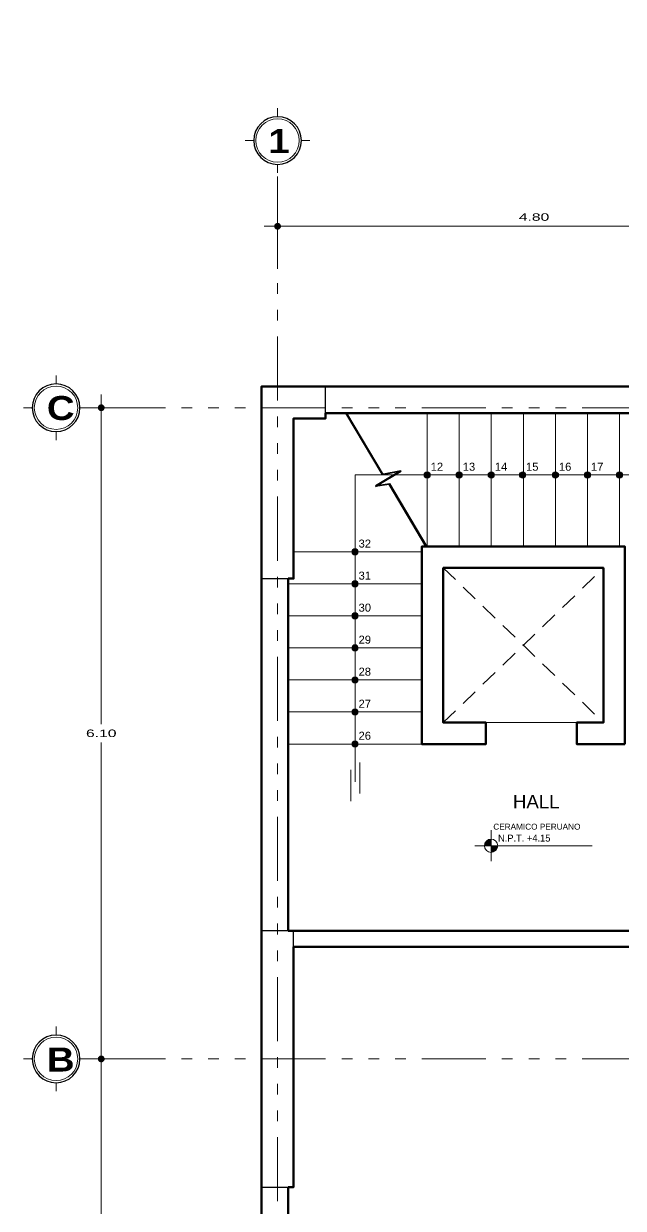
# Model space of a CAD drawing. Header units: millimetres. Extents: x 2325 to 2353, y 1262 to 1382.
# Drawn here: x 2324.55 to 2330.16, y 1331.87 to 1342.97 of the extents above; entities that cross this region are included whole.
import ezdxf

# ---------------------------------------------------------------- set-up
doc = ezdxf.new("R2010")
doc.units = ezdxf.units.MM
for name, pattern in [('ACAD_ISO14W100', [24, 12, -3, 0, -3, 0, -3, 0, -3]), ('CONTINUA', [0]), ('LÍNEAS_OCULTAS2', [4.7625, 3.175, -1.5875])]:
    doc.linetypes.add(name, pattern=pattern)
doc.layers.get('Defpoints').update_dxf_attribs({"lineweight": 0})
for name, color, linetype, lineweight in [('columnas', 152, 'Continuous', 30), ('cotas', 7, 'Continuous', 0), ('escalera', 142, 'Continuous', 9), ('LEJANO-EJES', 191, 'Continuous', 0), ('lineas entrecortadas', 7, 'LÍNEAS_OCULTAS2', 0), ('muro alto', 42, 'Continuous', 53), ('PLUMA  01', 255, 'Continuous', 9), ('pluma 01', 7, 'Continuous', 9), ('TEXTOS', 7, 'Continuous', 0)]:
    doc.layers.add(name, color=color, linetype=linetype, lineweight=lineweight)
doc.layers.add('texto', color=4, linetype='Continuous')
doc.styles.add('Roberto', font='swissel.ttf', dxfattribs={"width": 1.5})
doc.styles.get("Standard").update_dxf_attribs({"font": 'arial.ttf'})
doc.styles.add('style1', font='romans.shx', dxfattribs={"height": 0.05})
doc.styles.add('style2', font='arial.ttf')
doc.dimstyles.new('ejes cortos', dxfattribs={"dimscale": 0, "dimtxt": 0.07, "dimasz": 0.05, "dimexe": 0.12, "dimexo": 0.1, "dimgap": 0.05, "dimtad": 1, "dimtih": 1, "dimtoh": 1, "dimzin": 4, "dimdsep": 46, "dimtxsty": 'Roberto', "dimblk": 'ARROW', "dimcen": 0.05, "dimclrd": 7, "dimclre": 7, "dimclrt": 7, "dimaunit": 1, "dimadec": 3, "dimazin": 1, "dimtfac": 1, "dimtix": 1, "dimtofl": 0, "dimtmove": 0, "dimatfit": 3, "dimldrblk": 'ARROW', "dimfxl": 0.4, "dimfxlon": 1, "dimtolj": 1, "dimtzin": 4, "dimlwd": 5, "dimlwe": 0, "dimarcsym": 0})

# ---------------------------------------------------------------- blocks, each defined once
blk = doc.blocks.new('circulo de Letra del Eje')
at = {"layer": 'LEJANO-EJES', "lineweight": 5}
for p, q in [((0, 0.279), (0, 0.379)), ((0.279, 0), (0.379, 0)), ((-0.279, 0), (-0.379, 0)), ((0, -0.279), (0, -0.379))]:
    blk.add_line(p, q, dxfattribs=at)
at = {"layer": 'LEJANO-EJES', "lineweight": 30}
blk.add_circle((0, 0), 0.279, dxfattribs=at)
at = {"layer": 'LEJANO-EJES', "lineweight": 5}
blk.add_circle((0, 0), 0.254, dxfattribs=at)
blk = doc.blocks.new('ARROW')
at = {"layer": 'cotas', "ltscale": 0.5}
blk.add_line((2.5, 0), (-2.5, 0), dxfattribs=at)
at = {"layer": 'cotas', "const_width": 0.635}
blk.add_lwpolyline([(-0.32, 0, 1), (0.32, 0, 1)], format="xyb", close=True, dxfattribs=at)
blk = doc.blocks.new('*D55')
at = {"layer": 'cotas', "color": 7, "linetype": 'CONTINUA', "lineweight": 0, "transparency": 16777216}
for p, q in [((2326.924, 1340.669), (2326.924, 1341.189)), ((2331.724, 1340.669), (2331.724, 1341.189))]:
    blk.add_line(p, q, dxfattribs=at)
at = {"layer": 'cotas', "color": 7, "linetype": 'CONTINUA', "lineweight": 5, "transparency": 16777216}
blk.add_line((2326.974, 1341.069), (2331.674, 1341.069), dxfattribs=at)
at = {"layer": 'Defpoints', "color": 0, "transparency": 16777216}
for p in [(2331.724, 1341.069), (2326.924, 1339.569), (2331.724, 1339.569)]:
    blk.add_point(p, dxfattribs=at)
at = {"layer": 'cotas', "color": 7, "lineweight": 5, "transparency": 16777216, "xscale": 0.05, "yscale": 0.05, "zscale": 0.05, "rotation": 180}
blk.add_blockref('ARROW', (2326.924, 1341.069), dxfattribs=at)
at = {"layer": 'cotas', "color": 7, "lineweight": 5, "transparency": 16777216, "xscale": 0.05, "yscale": 0.05, "zscale": 0.05}
blk.add_blockref('ARROW', (2331.724, 1341.069), dxfattribs=at)
at = {"layer": 'cotas', "color": 7, "transparency": 16777216, "insert": (2329.324, 1341.155), "char_height": 0.07, "attachment_point": 5, "style": 'Roberto'}
blk.add_mtext('\\A1;4.80', dxfattribs=at)
blk = doc.blocks.new('*D61')
at = {"layer": 'cotas', "color": 7, "linetype": 'CONTINUA', "lineweight": 0, "transparency": 16777216}
for p, q in [((2325.674, 1339.369), (2325.154, 1339.369)), ((2325.674, 1333.269), (2325.154, 1333.269))]:
    blk.add_line(p, q, dxfattribs=at)
at = {"layer": 'cotas', "color": 7, "linetype": 'CONTINUA', "lineweight": 5, "transparency": 16777216}
for p, q in [((2325.274, 1339.319), (2325.274, 1336.405)), ((2325.274, 1333.319), (2325.274, 1336.233))]:
    blk.add_line(p, q, dxfattribs=at)
at = {"layer": 'Defpoints', "color": 0, "transparency": 16777216}
for p in [(2326.774, 1339.369), (2325.274, 1333.269), (2326.774, 1333.269)]:
    blk.add_point(p, dxfattribs=at)
at = {"layer": 'cotas', "color": 7, "lineweight": 5, "transparency": 16777216, "xscale": 0.05, "yscale": 0.05, "zscale": 0.05}
for p, rotation in [((2325.274, 1339.369), 90), ((2325.274, 1333.269), 270)]:
    blk.add_blockref('ARROW', p, dxfattribs=dict(at, rotation=rotation))
at = {"layer": 'cotas', "color": 7, "transparency": 16777216, "insert": (2325.274, 1336.319), "char_height": 0.07, "attachment_point": 5, "style": 'Roberto'}
blk.add_mtext('\\A1;6.10', dxfattribs=at)
blk = doc.blocks.new('*D62')
at = {"layer": 'cotas', "color": 7, "linetype": 'CONTINUA', "lineweight": 0, "transparency": 16777216}
for p, q in [((2325.674, 1333.269), (2325.154, 1333.269)), ((2325.674, 1327.169), (2325.154, 1327.169))]:
    blk.add_line(p, q, dxfattribs=at)
at = {"layer": 'cotas', "color": 7, "linetype": 'CONTINUA', "lineweight": 5, "transparency": 16777216}
for p, q in [((2325.274, 1333.219), (2325.274, 1330.305)), ((2325.274, 1327.219), (2325.274, 1330.133))]:
    blk.add_line(p, q, dxfattribs=at)
at = {"layer": 'Defpoints', "color": 0, "transparency": 16777216}
for p in [(2326.774, 1333.269), (2325.274, 1327.169), (2326.774, 1327.169)]:
    blk.add_point(p, dxfattribs=at)
at = {"layer": 'cotas', "color": 7, "lineweight": 5, "transparency": 16777216, "xscale": 0.05, "yscale": 0.05, "zscale": 0.05}
for p, rotation in [((2325.274, 1333.269), 90), ((2325.274, 1327.169), 270)]:
    blk.add_blockref('ARROW', p, dxfattribs=dict(at, rotation=rotation))
at = {"layer": 'cotas', "color": 7, "transparency": 16777216, "insert": (2325.274, 1330.219), "char_height": 0.07, "attachment_point": 5, "style": 'Roberto'}
blk.add_mtext('\\A1;6.10', dxfattribs=at)
blk = doc.blocks.new('*D80')
at = {"layer": 'cotas', "color": 7, "linetype": 'CONTINUA', "lineweight": 0, "transparency": 16777216}
for p, q in [((2336.674, 1365.168), (2336.674, 1364.648)), ((2341.474, 1365.168), (2341.474, 1364.648))]:
    blk.add_line(p, q, dxfattribs=at)
at = {"layer": 'cotas', "color": 7, "linetype": 'CONTINUA', "lineweight": 5, "transparency": 16777216}
blk.add_line((2336.724, 1364.768), (2341.424, 1364.768), dxfattribs=at)
at = {"layer": 'Defpoints', "color": 0, "transparency": 16777216}
for p in [(2336.674, 1365.469), (2341.474, 1365.469), (2341.474, 1364.768), (2327.992, 1317.119), (2327.992, 1316.819), (2328.032, 1316.819)]:
    blk.add_point(p, dxfattribs=at)
at = {"layer": 'PLUMA  01', "color": 7, "linetype": 'CONTINUA', "lineweight": 5, "transparency": 16777216}
for p, q in [((2328.032, 1317.169), (2328.032, 1317.219)), ((2328.032, 1316.769), (2328.032, 1316.719))]:
    blk.add_line(p, q, dxfattribs=at)
at = {"layer": 'PLUMA  01', "color": 7, "linetype": 'CONTINUA', "lineweight": 0, "transparency": 16777216}
for p, q in [((2328.032, 1317.119), (2328.152, 1317.119)), ((2328.032, 1316.819), (2328.152, 1316.819))]:
    blk.add_line(p, q, dxfattribs=at)
at = {"layer": 'cotas', "color": 7, "lineweight": 5, "transparency": 16777216, "xscale": 0.05, "yscale": 0.05, "zscale": 0.05, "rotation": 180}
blk.add_blockref('ARROW', (2336.674, 1364.768), dxfattribs=at)
at = {"layer": 'cotas', "color": 7, "lineweight": 5, "transparency": 16777216, "xscale": 0.05, "yscale": 0.05, "zscale": 0.05}
blk.add_blockref('ARROW', (2341.474, 1364.768), dxfattribs=at)
at = {"layer": 'PLUMA  01', "color": 7, "lineweight": 5, "transparency": 16777216, "xscale": 0.05, "yscale": 0.05, "zscale": 0.05}
for p, rotation in [((2328.032, 1317.119), 270), ((2328.032, 1316.819), 90)]:
    blk.add_blockref('ARROW', p, dxfattribs=dict(at, rotation=rotation))
at = {"layer": 'cotas', "color": 7, "transparency": 16777216, "insert": (2339.074, 1364.853), "char_height": 0.07, "attachment_point": 5, "style": 'Roberto'}
blk.add_mtext('\\A1;4.80', dxfattribs=at)
at = {"layer": 'PLUMA  01', "color": 7, "transparency": 16777216, "insert": (2328.032, 1316.969), "char_height": 0.07, "attachment_point": 5, "style": 'Roberto'}
blk.add_mtext('\\A1;.30', dxfattribs=at)
blk = doc.blocks.new('*D81')
at = {"layer": 'cotas', "color": 7, "linetype": 'CONTINUA', "lineweight": 0, "transparency": 16777216}
for p, q in [((2325.674, 1379.369), (2325.154, 1379.369)), ((2325.674, 1373.269), (2325.154, 1373.269))]:
    blk.add_line(p, q, dxfattribs=at)
at = {"layer": 'cotas', "color": 7, "linetype": 'CONTINUA', "lineweight": 5, "transparency": 16777216}
for p, q in [((2325.274, 1379.319), (2325.274, 1376.405)), ((2325.274, 1373.319), (2325.274, 1376.233))]:
    blk.add_line(p, q, dxfattribs=at)
at = {"layer": 'Defpoints', "color": 0, "transparency": 16777216}
for p in [(2326.774, 1379.369), (2325.274, 1373.269), (2326.774, 1373.269), (2328.536, 1318.069), (2328.536, 1316.219), (2328.689, 1316.219)]:
    blk.add_point(p, dxfattribs=at)
at = {"layer": 'PLUMA  01', "color": 7, "linetype": 'CONTINUA', "lineweight": 0, "transparency": 16777216}
for p, q in [((2328.636, 1318.069), (2328.809, 1318.069)), ((2328.636, 1316.219), (2328.809, 1316.219))]:
    blk.add_line(p, q, dxfattribs=at)
at = {"layer": 'PLUMA  01', "color": 7, "linetype": 'CONTINUA', "lineweight": 5, "transparency": 16777216}
for p, q in [((2328.689, 1318.019), (2328.689, 1317.23)), ((2328.689, 1316.269), (2328.689, 1317.058))]:
    blk.add_line(p, q, dxfattribs=at)
at = {"layer": 'cotas', "color": 7, "lineweight": 5, "transparency": 16777216, "xscale": 0.05, "yscale": 0.05, "zscale": 0.05}
for p, rotation in [((2325.274, 1379.369), 90), ((2325.274, 1373.269), 270)]:
    blk.add_blockref('ARROW', p, dxfattribs=dict(at, rotation=rotation))
at = {"layer": 'PLUMA  01', "color": 7, "lineweight": 5, "transparency": 16777216, "xscale": 0.05, "yscale": 0.05, "zscale": 0.05}
for p, rotation in [((2328.689, 1318.069), 90), ((2328.689, 1316.219), 270)]:
    blk.add_blockref('ARROW', p, dxfattribs=dict(at, rotation=rotation))
at = {"layer": 'cotas', "color": 7, "transparency": 16777216, "insert": (2325.274, 1376.319), "char_height": 0.07, "attachment_point": 5, "style": 'Roberto'}
blk.add_mtext('\\A1;6.10', dxfattribs=at)
at = {"layer": 'PLUMA  01', "color": 7, "transparency": 16777216, "insert": (2328.689, 1317.144), "char_height": 0.07, "attachment_point": 5, "style": 'Roberto'}
blk.add_mtext('\\A1;1.85', dxfattribs=at)
blk = doc.blocks.new('*D82')
at = {"layer": 'cotas', "color": 7, "linetype": 'CONTINUA', "lineweight": 0, "transparency": 16777216}
for p, q in [((2325.674, 1373.269), (2325.154, 1373.269)), ((2325.674, 1367.169), (2325.154, 1367.169))]:
    blk.add_line(p, q, dxfattribs=at)
at = {"layer": 'cotas', "color": 7, "linetype": 'CONTINUA', "lineweight": 5, "transparency": 16777216}
for p, q in [((2325.274, 1373.219), (2325.274, 1370.305)), ((2325.274, 1367.219), (2325.274, 1370.133))]:
    blk.add_line(p, q, dxfattribs=at)
at = {"layer": 'Defpoints', "color": 0, "transparency": 16777216}
for p in [(2326.774, 1373.269), (2325.274, 1367.169), (2326.774, 1367.169), (2328.274, 1316.219), (2328.274, 1316.123), (2328.874, 1316.219)]:
    blk.add_point(p, dxfattribs=at)
at = {"layer": 'PLUMA  01', "color": 7, "linetype": 'CONTINUA', "lineweight": 0, "transparency": 16777216}
for p, q in [((2328.274, 1316.123), (2328.274, 1316.003)), ((2328.874, 1316.123), (2328.874, 1316.003))]:
    blk.add_line(p, q, dxfattribs=at)
at = {"layer": 'PLUMA  01', "color": 7, "linetype": 'CONTINUA', "lineweight": 5, "transparency": 16777216}
blk.add_line((2328.824, 1316.123), (2328.324, 1316.123), dxfattribs=at)
at = {"layer": 'cotas', "color": 7, "lineweight": 5, "transparency": 16777216, "xscale": 0.05, "yscale": 0.05, "zscale": 0.05}
for p, rotation in [((2325.274, 1373.269), 90), ((2325.274, 1367.169), 270)]:
    blk.add_blockref('ARROW', p, dxfattribs=dict(at, rotation=rotation))
at = {"layer": 'PLUMA  01', "color": 7, "lineweight": 5, "transparency": 16777216, "xscale": 0.05, "yscale": 0.05, "zscale": 0.05, "rotation": 180}
blk.add_blockref('ARROW', (2328.274, 1316.123), dxfattribs=at)
at = {"layer": 'PLUMA  01', "color": 7, "lineweight": 5, "transparency": 16777216, "xscale": 0.05, "yscale": 0.05, "zscale": 0.05}
blk.add_blockref('ARROW', (2328.874, 1316.123), dxfattribs=at)
at = {"layer": 'cotas', "color": 7, "transparency": 16777216, "insert": (2325.274, 1370.219), "char_height": 0.07, "attachment_point": 5, "style": 'Roberto'}
blk.add_mtext('\\A1;6.10', dxfattribs=at)
at = {"layer": 'PLUMA  01', "color": 7, "transparency": 16777216, "insert": (2328.574, 1316.209), "char_height": 0.07, "attachment_point": 5, "style": 'Roberto'}
blk.add_mtext('\\A1;.60', dxfattribs=at)
blk = doc.blocks.new('*D83')
at = {"layer": 'cotas', "color": 7, "linetype": 'CONTINUA', "lineweight": 0, "transparency": 16777216}
for p, q in [((2342.724, 1379.369), (2343.244, 1379.369)), ((2342.724, 1373.269), (2343.244, 1373.269))]:
    blk.add_line(p, q, dxfattribs=at)
at = {"layer": 'cotas', "color": 7, "linetype": 'CONTINUA', "lineweight": 5, "transparency": 16777216}
for p, q in [((2343.124, 1379.319), (2343.124, 1376.405)), ((2343.124, 1373.319), (2343.124, 1376.233))]:
    blk.add_line(p, q, dxfattribs=at)
at = {"layer": 'Defpoints', "color": 0, "transparency": 16777216}
for p in [(2341.624, 1379.369), (2341.624, 1373.269), (2343.124, 1373.269), (2328.874, 1316.319), (2329.724, 1316.319), (2329.724, 1315.977)]:
    blk.add_point(p, dxfattribs=at)
at = {"layer": 'PLUMA  01', "color": 7, "linetype": 'CONTINUA', "lineweight": 0, "transparency": 16777216}
for p, q in [((2328.874, 1316.219), (2328.874, 1315.857)), ((2329.724, 1316.219), (2329.724, 1315.857))]:
    blk.add_line(p, q, dxfattribs=at)
at = {"layer": 'PLUMA  01', "color": 7, "linetype": 'CONTINUA', "lineweight": 5, "transparency": 16777216}
blk.add_line((2328.924, 1315.977), (2329.674, 1315.977), dxfattribs=at)
at = {"layer": 'cotas', "color": 7, "lineweight": 5, "transparency": 16777216, "xscale": 0.05, "yscale": 0.05, "zscale": 0.05}
for p, rotation in [((2343.124, 1379.369), 90), ((2343.124, 1373.269), 270)]:
    blk.add_blockref('ARROW', p, dxfattribs=dict(at, rotation=rotation))
at = {"layer": 'PLUMA  01', "color": 7, "lineweight": 5, "transparency": 16777216, "xscale": 0.05, "yscale": 0.05, "zscale": 0.05, "rotation": 180}
blk.add_blockref('ARROW', (2328.874, 1315.977), dxfattribs=at)
at = {"layer": 'PLUMA  01', "color": 7, "lineweight": 5, "transparency": 16777216, "xscale": 0.05, "yscale": 0.05, "zscale": 0.05}
blk.add_blockref('ARROW', (2329.724, 1315.977), dxfattribs=at)
at = {"layer": 'cotas', "color": 7, "transparency": 16777216, "insert": (2343.124, 1376.319), "char_height": 0.07, "attachment_point": 5, "style": 'Roberto'}
blk.add_mtext('\\A1;6.10', dxfattribs=at)
at = {"layer": 'PLUMA  01', "color": 7, "transparency": 16777216, "insert": (2329.299, 1316.063), "char_height": 0.07, "attachment_point": 5, "style": 'Roberto'}
blk.add_mtext('\\A1;.85', dxfattribs=at)
blk = doc.blocks.new('T')
at = {"layer": 'TEXTOS'}
h = blk.add_hatch(color=256, dxfattribs=at)
h.paths.add_polyline_path([(224.431, 249.625, 0.414214), (224.369, 249.563), (224.431, 249.563)])
h.paths.add_polyline_path([(224.431, 249.563), (224.431, 249.501, 0.414214), (224.493, 249.563)])
at = {"layer": 'TEXTOS', "lineweight": 5}
for p, q in [((224.431, 249.71), (224.431, 249.563)), ((224.278, 249.563), (225.377, 249.563)), ((224.431, 249.417), (224.431, 249.563))]:
    blk.add_line(p, q, dxfattribs=at)
blk.add_circle((224.431, 249.563), 0.0619, dxfattribs=at)

msp = doc.modelspace()

# ---------------------------------------------------------------- hatches: boundary and pattern name
at = {"layer": 'escalera'}
h = msp.add_hatch(color=256, dxfattribs=at)
h.dxf.hatch_style = 1
edge = h.paths.add_edge_path()
edge.add_arc((2328.324, 1338.739), 0.03, 0, 360)
h = msp.add_hatch(color=256, dxfattribs=at)
h.dxf.hatch_style = 1
edge = h.paths.add_edge_path()
edge.add_arc((2328.624, 1338.739), 0.03, 0, 360)
h = msp.add_hatch(color=256, dxfattribs=at)
h.dxf.hatch_style = 1
edge = h.paths.add_edge_path()
edge.add_arc((2328.924, 1338.739), 0.03, 0, 360)
h = msp.add_hatch(color=256, dxfattribs=at)
h.dxf.hatch_style = 1
edge = h.paths.add_edge_path()
edge.add_arc((2329.217, 1338.739), 0.03, 0, 360)
h = msp.add_hatch(color=256, dxfattribs=at)
h.dxf.hatch_style = 1
edge = h.paths.add_edge_path()
edge.add_arc((2329.524, 1338.739), 0.03, 0, 360)
h = msp.add_hatch(color=256, dxfattribs=at)
h.dxf.hatch_style = 1
edge = h.paths.add_edge_path()
edge.add_arc((2329.824, 1338.739), 0.03, 0, 360)
h = msp.add_hatch(color=256, dxfattribs=at)
h.dxf.hatch_style = 1
edge = h.paths.add_edge_path()
edge.add_arc((2330.124, 1338.739), 0.03, 0, 360)
h = msp.add_hatch(color=256, dxfattribs=at)
h.dxf.hatch_style = 1
edge = h.paths.add_edge_path()
edge.add_arc((2327.649, 1338.019), 0.03, 0, 360)
h = msp.add_hatch(color=256, dxfattribs=at)
h.dxf.hatch_style = 1
edge = h.paths.add_edge_path()
edge.add_arc((2327.649, 1337.719), 0.03, 0, 360)
h = msp.add_hatch(color=256, dxfattribs=at)
h.dxf.hatch_style = 1
edge = h.paths.add_edge_path()
edge.add_arc((2327.649, 1337.419), 0.03, 0, 360)
h = msp.add_hatch(color=256, dxfattribs=at)
h.dxf.hatch_style = 1
edge = h.paths.add_edge_path()
edge.add_arc((2327.649, 1337.119), 0.03, 0, 360)
h = msp.add_hatch(color=256, dxfattribs=at)
h.dxf.hatch_style = 1
edge = h.paths.add_edge_path()
edge.add_arc((2327.649, 1336.819), 0.03, 0, 360)
h = msp.add_hatch(color=256, dxfattribs=at)
h.dxf.hatch_style = 1
edge = h.paths.add_edge_path()
edge.add_arc((2327.649, 1336.519), 0.03, 0, 360)
h = msp.add_hatch(color=256, dxfattribs=at)
h.dxf.hatch_style = 1
edge = h.paths.add_edge_path()
edge.add_arc((2327.649, 1336.219), 0.03, 0, 360)

# ---------------------------------------------------------------- linework, layer by layer
at = {"layer": 'columnas', "ltscale": 1.5}
for points in [[(2327.074, 1339.269), (2327.374, 1339.269), (2327.374, 1339.569), (2326.774, 1339.569), (2326.774, 1337.769), (2327.074, 1337.769)], [(2329.974, 1336.419), (2329.724, 1336.419), (2329.724, 1336.219), (2330.174, 1336.219), (2330.174, 1338.069), (2328.274, 1338.069), (2328.274, 1336.219), (2328.874, 1336.219), (2328.874, 1336.419), (2328.474, 1336.419), (2328.474, 1337.869), (2329.974, 1337.869)], [(2326.774, 1334.469), (2326.774, 1332.069), (2327.074, 1332.069), (2327.074, 1334.469)]]:
    msp.add_lwpolyline(points, close=True, dxfattribs=at)
at = {"layer": 'escalera', "ltscale": 0.75, "transparency": 16777216}
for p, q in [((2328.324, 1338.069), (2328.324, 1339.319)), ((2328.624, 1338.069), (2328.624, 1339.319)), ((2328.924, 1338.069), (2328.924, 1339.319)), ((2329.224, 1338.069), (2329.224, 1339.319)), ((2329.524, 1338.069), (2329.524, 1339.319)), ((2329.824, 1338.069), (2329.824, 1339.319)), ((2330.124, 1338.069), (2330.124, 1339.319)), ((2327.074, 1338.019), (2328.274, 1338.019)), ((2327.024, 1337.719), (2328.274, 1337.719)), ((2327.024, 1337.419), (2328.274, 1337.419)), ((2327.024, 1337.119), (2328.274, 1337.119)), ((2327.024, 1336.819), (2328.274, 1336.819)), ((2327.024, 1336.519), (2328.274, 1336.519)), ((2327.024, 1336.219), (2328.274, 1336.219)), ((2327.695, 1336.046), (2327.695, 1335.755)), ((2327.609, 1335.976), (2327.609, 1335.685))]:
    msp.add_line(p, q, dxfattribs=at)
for points in [[(2327.56, 1339.319), (2327.899, 1338.746), (2328.076, 1338.782), (2327.84, 1338.641), (2327.974, 1338.66), (2328.324, 1338.069)], [(2327.649, 1335.866), (2327.649, 1338.739), (2330.785, 1338.739), (2330.785, 1335.783), (2330.948, 1336.037), (2330.785, 1336.037)]]:
    msp.add_lwpolyline(points, dxfattribs=at)
at = {"layer": 'escalera', "lineweight": 30, "ltscale": 0.75, "transparency": 16777216}
msp.add_lwpolyline([(2328.312, 1338.069), (2327.969, 1338.649), (2327.841, 1338.631), (2328.081, 1338.774), (2327.915, 1338.739), (2327.572, 1339.319)], dxfattribs=at)
at = {"layer": 'escalera'}
for centre in [(2328.324, 1338.739), (2328.624, 1338.739), (2328.924, 1338.739), (2329.217, 1338.739), (2329.524, 1338.739), (2329.824, 1338.739), (2330.124, 1338.739), (2327.649, 1338.019), (2327.649, 1337.719), (2327.649, 1337.419), (2327.649, 1337.119), (2327.649, 1336.819), (2327.649, 1336.519), (2327.649, 1336.219)]:
    msp.add_circle(centre, 0.03, dxfattribs=at)
at = {"layer": 'LEJANO-EJES', "color": 6, "linetype": 'ACAD_ISO14W100', "lineweight": 0, "ltscale": 0.05, "transparency": 16777216}
for p, q in [((2326.924, 1324.436), (2326.924, 1341.569)), ((2325.274, 1339.369), (2343.124, 1339.369)), ((2325.274, 1333.269), (2343.124, 1333.269))]:
    msp.add_line(p, q, dxfattribs=at)
at = {"layer": 'lineas entrecortadas', "ltscale": 0.05, "transparency": 16777216}
for p, q in [((2328.474, 1337.869), (2329.974, 1336.419)), ((2328.474, 1336.419), (2329.974, 1337.869))]:
    msp.add_line(p, q, dxfattribs=at)
at = {"layer": 'muro alto'}
for p, q in [((2327.024, 1334.469), (2330.424, 1334.469)), ((2327.074, 1334.319), (2330.424, 1334.319))]:
    msp.add_line(p, q, dxfattribs=at)
for points in [[(2327.374, 1326.969), (2326.774, 1326.969), (2326.774, 1339.569), (2341.624, 1339.569), (2341.624, 1326.969), (2330.074, 1326.969)], [(2327.374, 1339.319), (2327.374, 1339.269), (2327.074, 1339.269), (2327.074, 1337.769), (2327.024, 1337.769)], [(2327.374, 1339.319), (2331.324, 1339.319)], [(2330.174, 1336.219), (2329.724, 1336.219), (2329.724, 1336.419), (2329.974, 1336.419), (2329.974, 1337.869), (2328.474, 1337.869), (2328.474, 1336.419), (2328.874, 1336.419), (2328.874, 1336.219), (2328.274, 1336.219), (2328.274, 1338.069), (2330.174, 1338.069), (2330.174, 1336.219)], [(2327.024, 1334.469), (2327.024, 1337.769)], [(2327.074, 1334.319), (2327.074, 1332.069), (2327.024, 1332.069)], [(2327.024, 1328.569), (2327.024, 1332.069)]]:
    msp.add_lwpolyline(points, dxfattribs=at)
at = {"layer": 'pluma 01'}
msp.add_line((2328.874, 1336.419), (2329.724, 1336.419), dxfattribs=at)

# ---------------------------------------------------------------- block references
at = {"layer": 'LEJANO-EJES', "xscale": -0.8, "yscale": 0.8, "zscale": 0.8}
for p in [(2326.924, 1341.872), (2324.851, 1339.369), (2324.851, 1333.269)]:
    msp.add_blockref('circulo de Letra del Eje', p, dxfattribs=at)
at = {"layer": 'TEXTOS', "color": 7, "transparency": 16777216}
msp.add_blockref('T', (2104.491, 1085.703), dxfattribs=at)

# ---------------------------------------------------------------- texts
at = {"layer": 'escalera', "transparency": 16777216}
for s, p in [('12', (2328.357, 1338.779)), ('13', (2328.657, 1338.779)), ('14', (2328.957, 1338.779)), ('15', (2329.249, 1338.779)), ('16', (2329.557, 1338.779)), ('17', (2329.857, 1338.779)), ('32', (2327.682, 1338.059)), ('31', (2327.682, 1337.759)), ('30', (2327.682, 1337.459)), ('29', (2327.682, 1337.159)), ('28', (2327.682, 1336.859)), ('27', (2327.682, 1336.559)), ('26', (2327.682, 1336.259))]:
    msp.add_text(s, height=0.075, dxfattribs=at).set_placement(p)
at = {"layer": 'texto', "char_height": 0.22464, "width": 0.20665, "attachment_point": 7, "rotation": 0.0001, "style": 'style1'}
for s, insert in [('{\\fArial Black|b0|i0|c0|p34;1}', (2326.837, 1341.754)), ('{\\fArial Black|b0|i0|c0|p34;C}', (2324.765, 1339.251)), ('{\\fArial Black|b0|i0|c0|p34;B}', (2324.765, 1333.151))]:
    msp.add_mtext(s, dxfattribs=dict(at, insert=insert))
at = {"layer": 'TEXTOS', "color": 7, "transparency": 16777216, "insert": (2329.345, 1335.679), "char_height": 0.125, "width": 2.42165, "attachment_point": 5}
msp.add_mtext('{\\fSwis721 BlkEx BT|b0|i0|c0|p34;HALL}', dxfattribs=at)
at = {"layer": 'TEXTOS', "color": 7, "transparency": 16777216, "width": 0.9348, "attachment_point": 1, "style": 'style2'}
for s, insert, char_height in [('{\\fSwis721 BT|b0|i0|c0|p34;CERAMICO PERUANO}', (2328.943, 1335.472), 0.055), ('{\\fSimplified Arabic Fixed|b0|i0|c0|p49;N.P.T. +4.15}', (2328.987, 1335.37), 0.065)]:
    msp.add_mtext(s, dxfattribs=dict(at, insert=insert, char_height=char_height))

# ---------------------------------------------------------------- dimensions: what is measured, and where the dimension line sits
at = {"layer": 'cotas'}
for base, p1, p2, override, picture, middle in [((2325.274, 1373.269), (2326.774, 1379.369), (2326.774, 1373.269), {"dimscale": 1}, '*D81', (2325.274, 1376.319)), ((2343.124, 1373.269), (2341.624, 1379.369), (2341.624, 1373.269), {"dimscale": 1}, '*D83', (2343.124, 1376.319)), ((2325.274, 1367.169), (2326.774, 1373.269), (2326.774, 1367.169), {"dimscale": 1, "dimtmove": 1}, '*D82', (2325.274, 1370.219)), ((2325.274, 1333.269), (2326.774, 1339.369), (2326.774, 1333.269), {"dimscale": 1}, '*D61', (2325.274, 1336.319)), ((2325.274, 1327.169), (2326.774, 1333.269), (2326.774, 1327.169), {"dimscale": 1, "dimtmove": 1}, '*D62', (2325.274, 1330.219))]:
    dim = msp.add_linear_dim(base=base, p1=p1, p2=p2, angle=90, dimstyle='ejes cortos', override=override, dxfattribs=at)
    dim.commit()
    dim.dimension.update_dxf_attribs({"geometry": picture, "text_midpoint": middle})
for base, p1, p2, override, picture, middle in [((2341.474, 1364.768), (2336.674, 1365.469), (2341.474, 1365.469), {"dimscale": 1, "dimtmove": 1}, '*D80', (2339.074, 1364.853)), ((2331.724, 1341.069), (2326.924, 1339.569), (2331.724, 1339.569), {"dimscale": 1}, '*D55', (2329.324, 1341.155))]:
    dim = msp.add_linear_dim(base=base, p1=p1, p2=p2, dimstyle='ejes cortos', override=override, dxfattribs=at)
    dim.commit()
    dim.dimension.update_dxf_attribs({"geometry": picture, "text_midpoint": middle})
at = {"layer": 'PLUMA  01'}
for base, p1, p2, picture, middle in [((2328.689, 1316.219), (2328.536, 1318.069), (2328.536, 1316.219), '*D81', (2328.689, 1317.144)), ((2328.032, 1316.819), (2327.992, 1317.119), (2327.992, 1316.819), '*D80', (2328.032, 1316.969))]:
    dim = msp.add_linear_dim(base=base, p1=p1, p2=p2, angle=90, dimstyle='ejes cortos', override={"dimscale": 1}, dxfattribs=at)
    dim.commit()
    dim.dimension.update_dxf_attribs({"geometry": picture, "text_midpoint": middle})
for base, p1, p2, picture, middle in [((2329.724, 1315.977), (2328.874, 1316.319), (2329.724, 1316.319), '*D83', (2329.299, 1316.063)), ((2328.274, 1316.123), (2328.874, 1316.219), (2328.274, 1316.219), '*D82', (2328.574, 1316.209))]:
    dim = msp.add_linear_dim(base=base, p1=p1, p2=p2, dimstyle='ejes cortos', override={"dimscale": 1}, dxfattribs=at)
    dim.commit()
    dim.dimension.update_dxf_attribs({"geometry": picture, "text_midpoint": middle})

doc.saveas('drawing.dxf')
